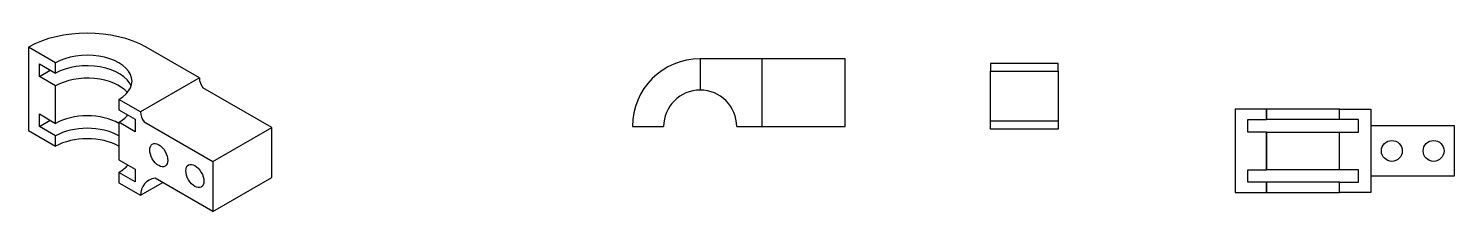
# Model space of a CAD drawing. Header units: inches. Extents: x 27667 to 28350, y 8778 to 8866.
import ezdxf

# ---------------------------------------------------------------- set-up
doc = ezdxf.new("R2010")
doc.units = ezdxf.units.IN
doc.header["$MEASUREMENT"] = 0

msp = doc.modelspace()

# ---------------------------------------------------------------- linework, layer by layer
for p, q in [((27679.55, 8849.06), (27666.56, 8856.56)), ((27666.56, 8856.56), (27666.56, 8816.56)), ((27748.4, 8841.81), (27722.85, 8856.56)), ((27671.75, 8842.56), (27671.75, 8848.56)), ((27671.75, 8848.56), (27679.55, 8844.06)), ((27671.75, 8842.56), (27676.95, 8845.56)), ((27679.55, 8844.06), (27679.55, 8849.06)), ((28017.75, 8851.02), (27988.25, 8851.02)), ((27988.25, 8851.02), (27988.25, 8836.02)), ((28057.75, 8851.02), (28017.75, 8851.02)), ((28017.75, 8851.02), (28017.75, 8818.52)), ((28057.75, 8818.52), (28057.75, 8851.02)), ((28159.75, 8848.79), (28127.25, 8848.79)), ((28127.25, 8848.79), (28127.25, 8845.04)), ((28127.25, 8845.04), (28159.75, 8845.04)), ((28127.25, 8821.04), (28127.25, 8845.04)), ((28159.75, 8845.04), (28159.75, 8848.79)), ((28159.75, 8845.04), (28159.75, 8821.04)), ((27679.55, 8838.06), (27671.75, 8842.56)), ((27679.55, 8820.06), (27679.55, 8838.06)), ((27748.4, 8841.81), (27720.25, 8825.56)), ((27720.25, 8825.56), (27709.86, 8831.56)), ((27709.86, 8831.56), (27709.86, 8826.56)), ((27783.04, 8818.06), (27750.06, 8837.09)), ((27671.75, 8818.56), (27671.75, 8824.56)), ((27671.75, 8824.56), (27679.55, 8820.06)), ((27709.86, 8826.56), (27717.65, 8822.06)), ((28259.51, 8826.84), (28244.51, 8826.84)), ((28244.51, 8826.84), (28244.51, 8818.84)), ((28294.51, 8826.84), (28259.51, 8826.84)), ((28259.51, 8826.84), (28259.51, 8821.84)), ((28259.51, 8821.84), (28259.51, 8826.84)), ((28294.51, 8821.84), (28294.51, 8826.84)), ((28294.51, 8826.84), (28309.51, 8826.84)), ((28309.51, 8826.84), (28309.51, 8818.84)), ((27671.75, 8818.56), (27676.95, 8821.56)), ((27679.55, 8814.06), (27671.75, 8818.56)), ((27717.65, 8816.06), (27709.86, 8820.56)), ((27709.86, 8820.56), (27709.86, 8802.56)), ((27717.65, 8822.06), (27717.65, 8816.06)), ((27721.92, 8820.84), (27754.89, 8801.81)), ((27754.89, 8801.81), (27783.04, 8818.06)), ((27783.04, 8794.06), (27783.04, 8818.06)), ((27955.75, 8818.52), (27970.75, 8818.52)), ((28005.75, 8818.52), (28017.75, 8818.52)), ((28017.75, 8818.52), (28057.75, 8818.52)), ((28159.75, 8821.04), (28127.25, 8821.04)), ((28127.25, 8817.29), (28127.25, 8821.04)), ((28159.75, 8817.29), (28127.25, 8817.29)), ((28159.75, 8821.04), (28159.75, 8817.29)), ((28244.51, 8818.84), (28244.51, 8794.84)), ((28250.51, 8815.84), (28250.51, 8821.84)), ((28250.51, 8821.84), (28259.51, 8821.84)), ((28294.51, 8821.84), (28259.51, 8821.84)), ((28303.51, 8821.84), (28294.51, 8821.84)), ((28303.51, 8815.84), (28303.51, 8821.84)), ((28349.51, 8818.84), (28309.51, 8818.84)), ((28309.51, 8818.84), (28309.51, 8794.84)), ((28349.51, 8794.84), (28349.51, 8818.84)), ((27666.56, 8816.56), (27679.55, 8809.06)), ((27679.55, 8809.06), (27679.55, 8814.06)), ((28259.51, 8815.84), (28250.51, 8815.84)), ((28259.51, 8797.84), (28259.51, 8815.84)), ((28259.51, 8815.84), (28259.51, 8797.84)), ((28259.51, 8815.84), (28294.51, 8815.84)), ((28294.51, 8797.84), (28294.51, 8815.84)), ((28294.51, 8815.84), (28303.51, 8815.84)), ((27709.86, 8802.56), (27717.65, 8798.06)), ((27717.65, 8792.06), (27709.86, 8796.56)), ((27709.86, 8796.56), (27709.86, 8791.56)), ((27717.65, 8798.06), (27717.65, 8792.06)), ((27754.89, 8801.81), (27754.89, 8777.81)), ((28250.51, 8791.84), (28250.51, 8797.84)), ((28250.51, 8797.84), (28259.51, 8797.84)), ((28294.51, 8797.84), (28259.51, 8797.84)), ((28303.51, 8797.84), (28294.51, 8797.84)), ((28303.51, 8791.84), (28303.51, 8797.84)), ((27709.86, 8791.56), (27720.25, 8785.56)), ((27720.25, 8785.56), (27730.86, 8791.68)), ((27754.89, 8777.81), (27727.18, 8793.81)), ((27754.89, 8777.81), (27783.04, 8794.06)), ((28244.51, 8794.84), (28244.51, 8786.84)), ((28259.51, 8791.84), (28250.51, 8791.84)), ((28259.51, 8786.84), (28259.51, 8791.84)), ((28259.51, 8791.84), (28259.51, 8786.84)), ((28294.51, 8791.84), (28259.51, 8791.84)), ((28294.51, 8786.84), (28294.51, 8791.84)), ((28294.51, 8791.84), (28303.51, 8791.84)), ((28309.51, 8794.84), (28349.51, 8794.84)), ((28309.51, 8794.84), (28309.51, 8786.84)), ((28244.51, 8786.84), (28259.51, 8786.84)), ((28259.51, 8786.84), (28294.51, 8786.84)), ((28309.51, 8786.84), (28294.51, 8786.84))]:
    msp.add_line(p, q)
for centre in [(28319.51, 8806.84), (28339.51, 8806.84)]:
    msp.add_circle(centre, 5)
for centre, radius, start, end in [((27988.25, 8818.52), 32.5, 90, 180), ((27756.39, 8841.98), 8, 181.27598, 217.68499), ((27988.25, 8818.52), 17.5, 0, 180), ((27728.25, 8825.73), 8, 181.27598, 217.68499), ((27728.24, 8785.88), 8, 97.6527, 182.30142)]:
    msp.add_arc(centre, radius, start, end)
for centre, major_axis, start_param, end_param in [((27694.7, 8840.31), (-39.8, 0), 3.926991, 5.497787), ((27694.7, 8840.31), (-21.43, 0), 2.356194, 5.497787), ((27694.7, 8835.31), (-21.43, 0), 3.345023, 5.497787), ((27694.7, 8829.31), (-21.43, 0), 3.602172, 5.497787), ((27694.7, 8811.31), (-21.43, 0), 3.926991, 5.497787), ((27694.7, 8829.31), (-21.43, 0), 2.328424, 2.706151), ((27694.7, 8805.31), (-21.43, 0), 3.926991, 5.497787), ((27694.7, 8800.31), (-21.43, 0), 3.926991, 5.497787), ((27694.7, 8805.31), (-21.43, 0), 2.356194, 2.706151)]:
    msp.add_ellipse(centre, major_axis=major_axis, ratio=0.57735, start_param=start_param, end_param=end_param)
for centre in [(27728.91, 8804.81), (27746.23, 8794.81)]:
    msp.add_ellipse(centre, major_axis=(3.06, -5.3), ratio=0.57735)

doc.saveas('drawing.dxf')
